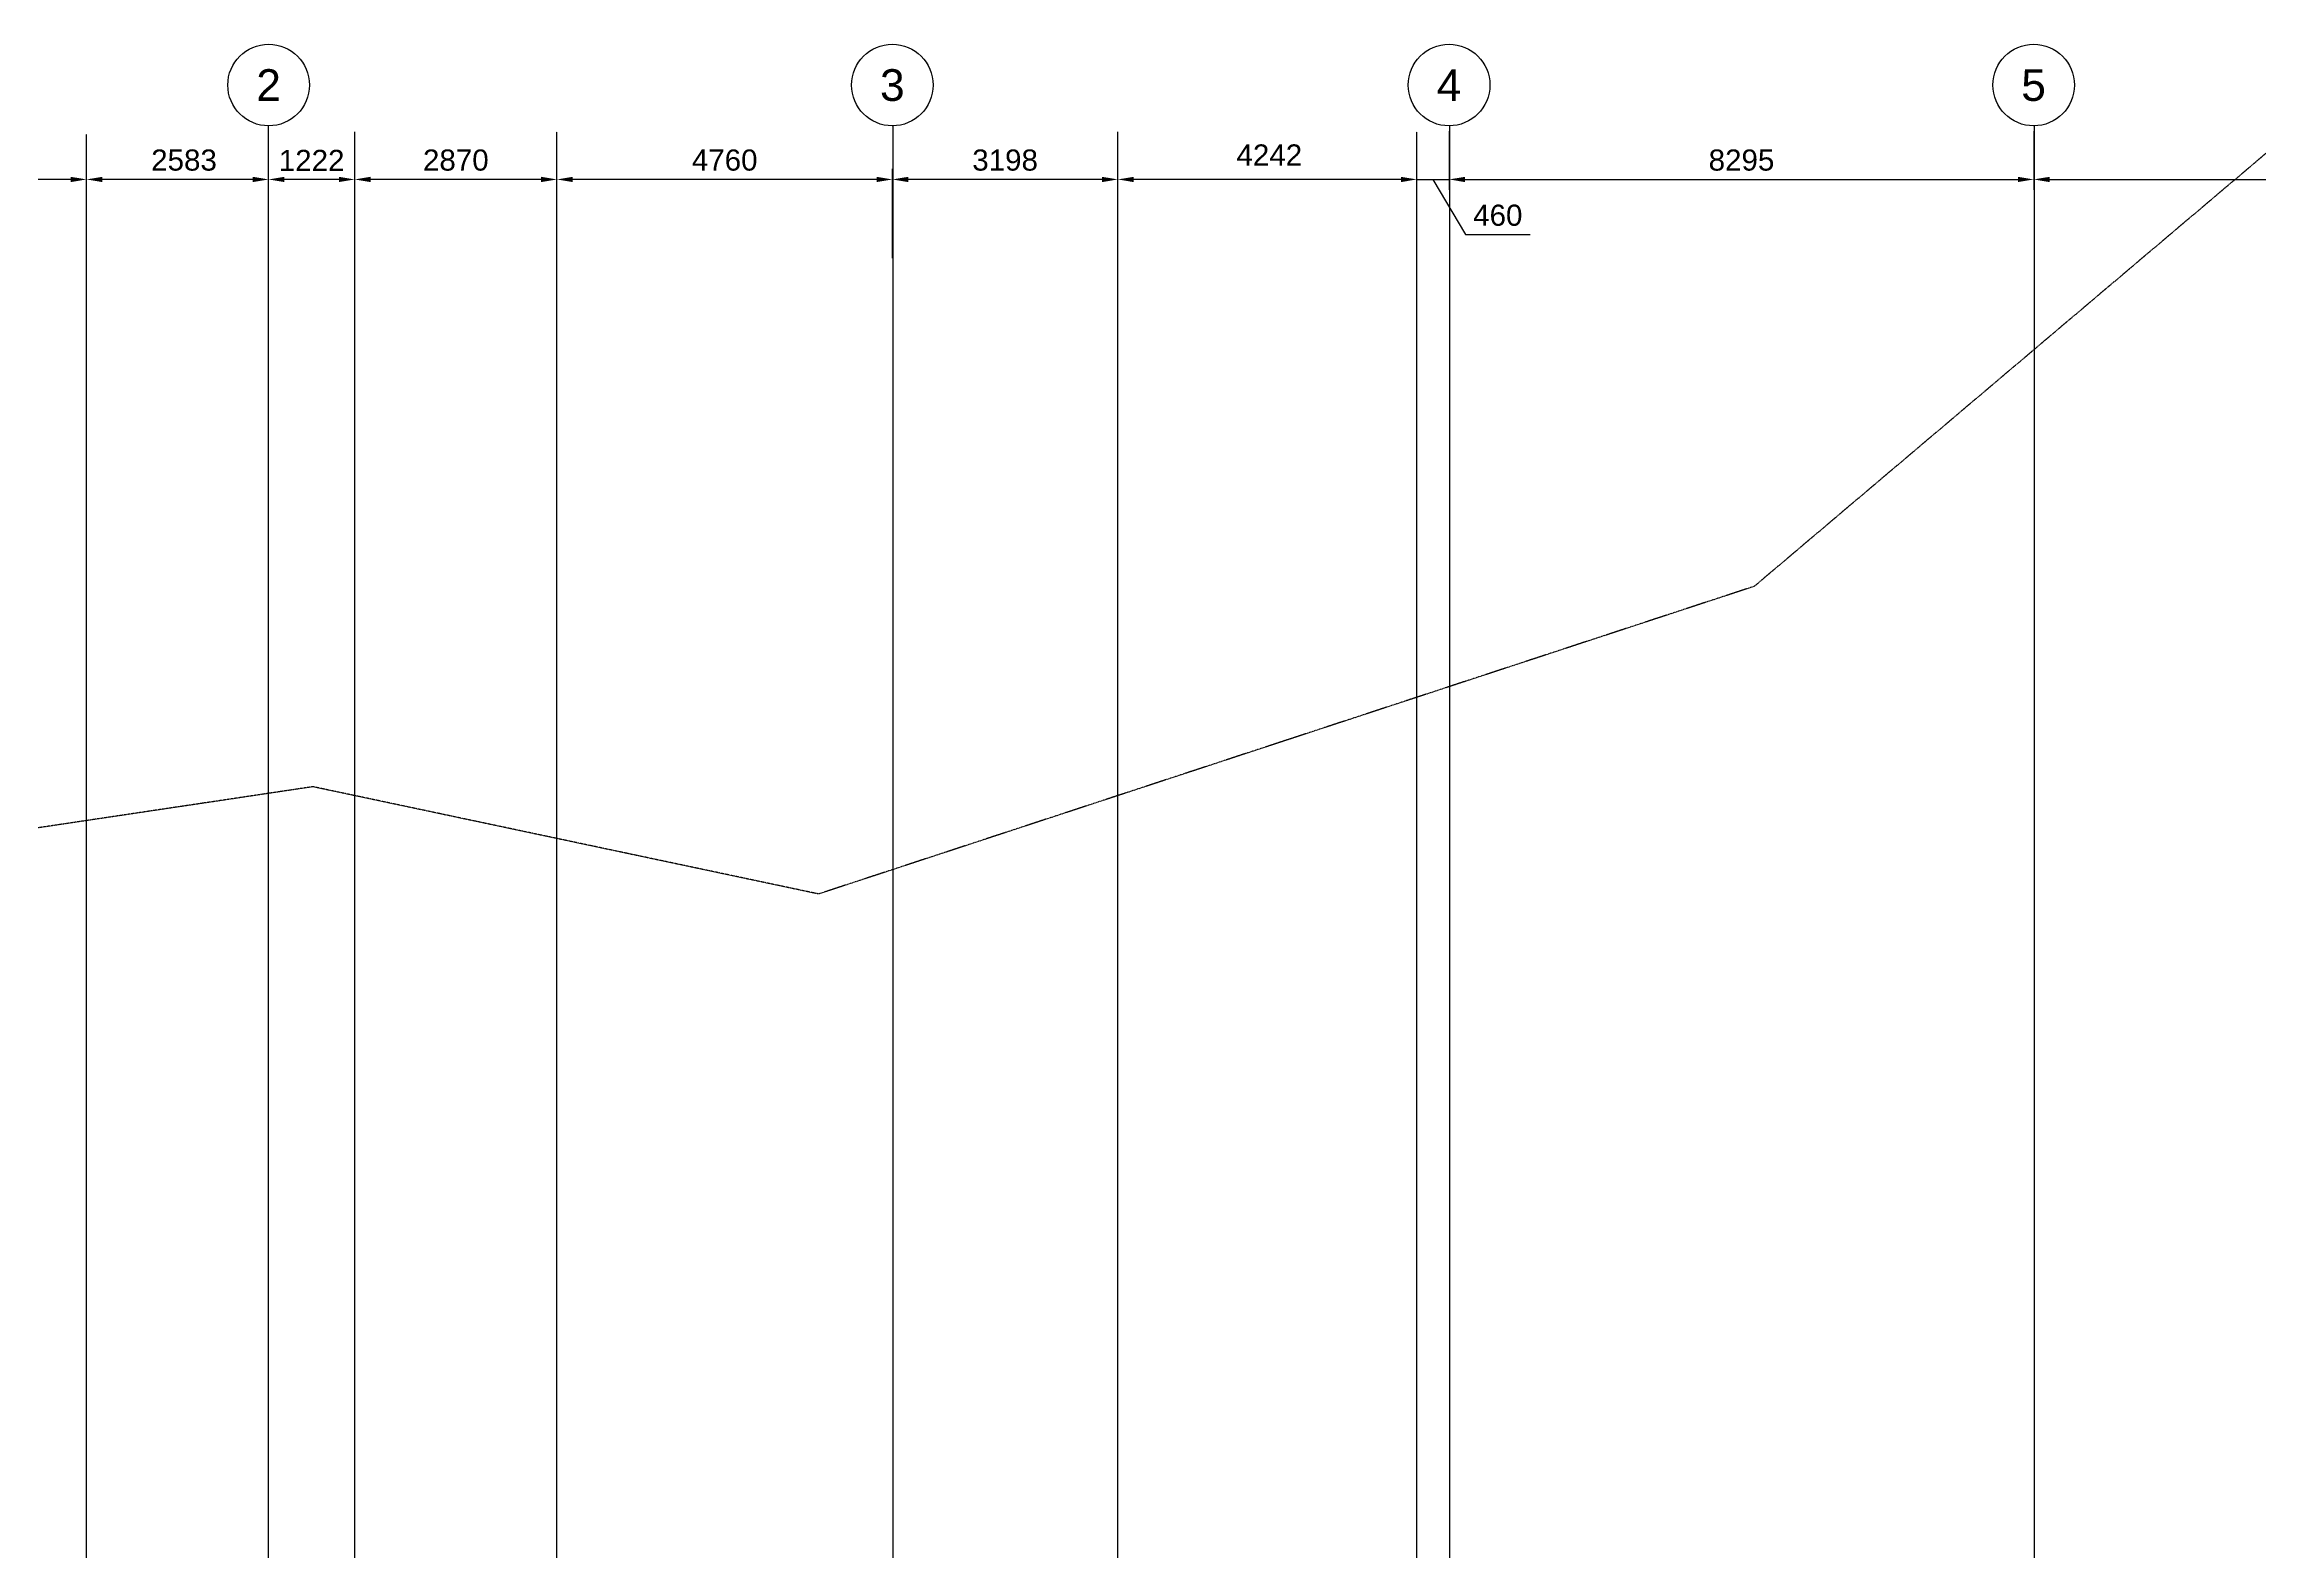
# Model space of a CAD drawing. Header units: millimetres. Extents: x 59135 to 3708801, y -250967 to 196121.
# Drawn here: x 3292196 to 3323631, y -558 to 20843 of the extents above; entities that cross this region are included whole.
import ezdxf
from ezdxf.enums import TextEntityAlignment as Align

# ---------------------------------------------------------------- set-up
doc = ezdxf.new("R2010")
doc.units = ezdxf.units.MM
doc.header["$LTSCALE"] = 5
doc.header["$PDMODE"] = 3
for name, pattern in [('CENTER2', [1.125, 0.75, -0.125, 0.125, -0.125]), ('DASHDOT', [1, 0.5, -0.25, 0, -0.25]), ('HIDDEN', [0.375, 0.25, -0.125]), ('PHANTOM2', [1.25, 0.625, -0.125, 0.125, -0.125, 0.125, -0.125])]:
    doc.linetypes.add(name, pattern=pattern)
doc.layers.get('Defpoints').update_dxf_attribs({"color": 251})
doc.layers.add('A-LINDERO', color=250, linetype='Continuous', plot=False)
for name, color, linetype in [('EE-5', 7, 'Continuous'), ('EE-COTAS', 1, 'Continuous'), ('EE-EJES', 8, 'DASHDOT'), ('EE-OCULTAS', 252, 'HIDDEN'), ('EE-TEXTO 1', 4, 'Continuous')]:
    doc.layers.add(name, color=color, linetype=linetype)
doc.styles.add('ARIAL EE', font='arial.ttf')
doc.dimstyles.new('EE 1_STANDAR', dxfattribs={"dimtxt": 2, "dimasz": 1.5, "dimexe": 1, "dimexo": 0.5, "dimgap": 0.8, "dimtad": 1, "dimdec": 0, "dimdsep": 46, "dimtxsty": 'ARIAL EE', "dimcen": 0.09, "dimclrd": 256, "dimclre": 256, "dimclrt": 2, "dimadec": 0, "dimazin": 0, "dimtfac": 1, "dimtdec": 0, "dimtofl": 0, "dimtmove": 1, "dimatfit": 2, "dimfxl": 1, "dimtolj": 1, "dimlwd": -1, "dimlwe": -1, "dimarcsym": 1})

# ---------------------------------------------------------------- blocks, each defined once
blk = doc.blocks.new('*D868')
at = {"layer": 'Defpoints', "color": 0, "transparency": 16777216}
for p in [(3312130, 19685), (3312130, 18924), (3311671, 18080)]:
    blk.add_point(p, dxfattribs=at)
at = {"layer": 'EE-COTAS', "transparency": 16777216}
for p, q in [((3312130, 19610), (3312130, 18774)), ((3311446, 18924), (3311221, 18924)), ((3311671, 18155), (3311671, 19074)), ((3311671, 18924), (3312130, 18924)), ((3311900, 18924), (3312364, 18141)), ((3312355, 18924), (3312580, 18924)), ((3312364, 18141), (3313277, 18141))]:
    blk.add_line(p, q, dxfattribs=at)
for points in [[(3311446, 18961), (3311446, 18886), (3311671, 18924)], [(3312355, 18961), (3312355, 18886), (3312130, 18924)]]:
    blk.add_solid(points, dxfattribs=at)
at = {"layer": 'EE-COTAS', "color": 2, "transparency": 16777216, "insert": (3312820, 18414), "char_height": 300, "attachment_point": 5, "style": 'ARIAL EE', "bg_fill": 3, "box_fill_scale": 1.1, "bg_fill_color": 256, "bg_fill_true_color": 13158600, "bg_fill_transparency": 0}
blk.add_mtext('\\A1;460', dxfattribs=at)
blk = doc.blocks.new('ITEM_1')
at = {"layer": 'EE-5'}
blk.add_circle((0, 0), 3.86, dxfattribs=at)
at = {"layer": 'EE-TEXTO 1', "style": 'ARIAL EE', "flags": 4}
blk.add_attdef('EJE', text='', height=3, dxfattribs=at).set_placement((0, 0), align=Align.MIDDLE_CENTER)
blk = doc.blocks.new('EJES ARQUITECTONICOS(10-12-2012)')
at = {"layer": 'EE-EJES', "linetype": 'CENTER2', "ltscale": 2.5}
for p, q in [((6160, -10556), (6160, 59255)), ((15017, 59255), (15017, -10556)), ((22917, 59255), (22917, -10556)), ((31211, 59255), (31211, -10556))]:
    blk.add_line(p, q, dxfattribs=at)
at = {"layer": 'EE-COTAS'}
ref = blk.add_blockref('ITEM_1', (6160, 59833), dxfattribs=dict(at, xscale=150, yscale=150, zscale=150, rotation=180))
ref.add_attrib('EJE', '2', dxfattribs={"layer": 'EE-TEXTO 1', "height": 450, "style": 'ARIAL EE', "flags": 4}).set_placement((6160, 59833), align=Align.MIDDLE_CENTER)
ref = blk.add_blockref('ITEM_1', (15010, 59833), dxfattribs=dict(at, xscale=150, yscale=150, zscale=150, rotation=180))
ref.add_attrib('EJE', '3', dxfattribs={"layer": 'EE-TEXTO 1', "height": 450, "style": 'ARIAL EE', "flags": 4}).set_placement((15010, 59833), align=Align.MIDDLE_CENTER)
ref = blk.add_blockref('ITEM_1', (22910, 59833), dxfattribs=dict(at, xscale=150, yscale=150, zscale=150, rotation=180))
ref.add_attrib('EJE', '4', dxfattribs={"layer": 'EE-TEXTO 1', "height": 450, "style": 'ARIAL EE', "flags": 4}).set_placement((22910, 59833), align=Align.MIDDLE_CENTER)
ref = blk.add_blockref('ITEM_1', (31205, 59833), dxfattribs=dict(at, xscale=150, yscale=150, zscale=150, rotation=180))
ref.add_attrib('EJE', '5', dxfattribs={"layer": 'EE-TEXTO 1', "height": 450, "style": 'ARIAL EE', "flags": 4}).set_placement((31204, 59833), align=Align.MIDDLE_CENTER)
blk = doc.blocks.new('*D869')
at = {"layer": 'Defpoints', "color": 0, "transparency": 16777216}
for p in [(3312130, 19685), (3320425, 19685), (3320425, 18924)]:
    blk.add_point(p, dxfattribs=at)
at = {"layer": 'EE-COTAS', "transparency": 16777216}
for p, q in [((3312130, 19610), (3312130, 18774)), ((3320425, 19610), (3320425, 18774)), ((3312355, 18924), (3320200, 18924))]:
    blk.add_line(p, q, dxfattribs=at)
for points in [[(3312355, 18961), (3312355, 18886), (3312130, 18924)], [(3320200, 18961), (3320200, 18886), (3320425, 18924)]]:
    blk.add_solid(points, dxfattribs=at)
at = {"layer": 'EE-COTAS', "color": 2, "transparency": 16777216, "insert": (3316278, 19197), "char_height": 300, "attachment_point": 5, "style": 'ARIAL EE', "bg_fill": 3, "box_fill_scale": 1.1, "bg_fill_color": 256, "bg_fill_true_color": 13158600, "bg_fill_transparency": 0}
blk.add_mtext('\\A1;8295', dxfattribs=at)
blk = doc.blocks.new('*D871')
at = {"layer": 'Defpoints', "color": 0, "transparency": 16777216}
for p in [(3320425, 19685), (3329130, 19685), (3329130, 18924)]:
    blk.add_point(p, dxfattribs=at)
at = {"layer": 'EE-COTAS', "transparency": 16777216}
for p, q in [((3320425, 19610), (3320425, 18774)), ((3329130, 19610), (3329130, 18774)), ((3320650, 18924), (3328905, 18924))]:
    blk.add_line(p, q, dxfattribs=at)
for points in [[(3320650, 18961), (3320650, 18886), (3320425, 18924)], [(3328905, 18961), (3328905, 18886), (3329130, 18924)]]:
    blk.add_solid(points, dxfattribs=at)
at = {"layer": 'EE-COTAS', "color": 2, "transparency": 16777216, "insert": (3324778, 19197), "char_height": 300, "attachment_point": 5, "style": 'ARIAL EE', "bg_fill": 3, "box_fill_scale": 1.1, "bg_fill_color": 256, "bg_fill_true_color": 13158600, "bg_fill_transparency": 0}
blk.add_mtext('\\A1;8705', dxfattribs=at)
blk = doc.blocks.new('*D875')
at = {"layer": 'Defpoints', "color": 0, "transparency": 16777216}
for p in [(3307429, 18924), (3311671, 18924), (3307429, 17605)]:
    blk.add_point(p, dxfattribs=at)
at = {"layer": 'EE-COTAS', "transparency": 16777216}
for p, q in [((3307429, 17680), (3307429, 19074)), ((3311446, 18924), (3307654, 18924)), ((3311671, 18999), (3311671, 19074))]:
    blk.add_line(p, q, dxfattribs=at)
for points in [[(3307654, 18961), (3307654, 18886), (3307429, 18924)], [(3311446, 18961), (3311446, 18886), (3311671, 18924)]]:
    blk.add_solid(points, dxfattribs=at)
at = {"layer": 'EE-COTAS', "color": 2, "transparency": 16777216, "insert": (3309578, 19271), "char_height": 300, "attachment_point": 5, "style": 'ARIAL EE', "bg_fill": 3, "box_fill_scale": 1.1, "bg_fill_color": 256, "bg_fill_true_color": 13158600, "bg_fill_transparency": 0}
blk.add_mtext('\\A1;4242', dxfattribs=at)
blk = doc.blocks.new('*D877')
at = {"layer": 'Defpoints', "color": 0, "transparency": 16777216}
for p in [(3304230, 18924), (3307429, 18924), (3304230, 17733)]:
    blk.add_point(p, dxfattribs=at)
at = {"layer": 'EE-COTAS', "transparency": 16777216}
for p, q in [((3304230, 17808), (3304230, 19074)), ((3307204, 18924), (3304455, 18924)), ((3307429, 18999), (3307429, 19074))]:
    blk.add_line(p, q, dxfattribs=at)
for points in [[(3304455, 18961), (3304455, 18886), (3304230, 18924)], [(3307204, 18961), (3307204, 18886), (3307429, 18924)]]:
    blk.add_solid(points, dxfattribs=at)
at = {"layer": 'EE-COTAS', "color": 2, "transparency": 16777216, "insert": (3305829, 19197), "char_height": 300, "attachment_point": 5, "style": 'ARIAL EE', "bg_fill": 3, "box_fill_scale": 1.1, "bg_fill_color": 256, "bg_fill_true_color": 13158600, "bg_fill_transparency": 0}
blk.add_mtext('\\A1;3198', dxfattribs=at)
blk = doc.blocks.new('*D878')
at = {"layer": 'Defpoints', "color": 0, "transparency": 16777216}
for p in [(3299470, 18924), (3299470, 17686), (3304230, 17733)]:
    blk.add_point(p, dxfattribs=at)
at = {"layer": 'EE-COTAS', "transparency": 16777216}
for p, q in [((3299470, 17761), (3299470, 19074)), ((3304005, 18924), (3299695, 18924)), ((3304230, 17808), (3304230, 19074))]:
    blk.add_line(p, q, dxfattribs=at)
for points in [[(3299695, 18961), (3299695, 18886), (3299470, 18924)], [(3304005, 18961), (3304005, 18886), (3304230, 18924)]]:
    blk.add_solid(points, dxfattribs=at)
at = {"layer": 'EE-COTAS', "color": 2, "transparency": 16777216, "insert": (3301850, 19197), "char_height": 300, "attachment_point": 5, "style": 'ARIAL EE', "bg_fill": 3, "box_fill_scale": 1.1, "bg_fill_color": 256, "bg_fill_true_color": 13158600, "bg_fill_transparency": 0}
blk.add_mtext('\\A1;4760', dxfattribs=at)
blk = doc.blocks.new('*D879')
at = {"layer": 'Defpoints', "color": 0, "transparency": 16777216}
for p in [(3296600, 18924), (3296600, 17639), (3299470, 17686)]:
    blk.add_point(p, dxfattribs=at)
at = {"layer": 'EE-COTAS', "transparency": 16777216}
for p, q in [((3296600, 17714), (3296600, 19074)), ((3299245, 18924), (3296825, 18924)), ((3299470, 17761), (3299470, 19074))]:
    blk.add_line(p, q, dxfattribs=at)
for points in [[(3296825, 18961), (3296825, 18886), (3296600, 18924)], [(3299245, 18961), (3299245, 18886), (3299470, 18924)]]:
    blk.add_solid(points, dxfattribs=at)
at = {"layer": 'EE-COTAS', "color": 2, "transparency": 16777216, "insert": (3298035, 19197), "char_height": 300, "attachment_point": 5, "style": 'ARIAL EE', "bg_fill": 3, "box_fill_scale": 1.1, "bg_fill_color": 256, "bg_fill_true_color": 13158600, "bg_fill_transparency": 0}
blk.add_mtext('\\A1;2870', dxfattribs=at)
blk = doc.blocks.new('*D880')
at = {"layer": 'Defpoints', "color": 0, "transparency": 16777216}
for p in [(3295378, 17725), (3296600, 17727)]:
    blk.add_point(p, dxfattribs=at)
at = {"layer": 'EE-COTAS', "transparency": 16777216}
for p, q in [((3295378, 17800), (3295378, 19074)), ((3296375, 18924), (3295603, 18924)), ((3296600, 17802), (3296600, 19074))]:
    blk.add_line(p, q, dxfattribs=at)
at = {"layer": 'EE-COTAS', "color": 2, "transparency": 16777216, "insert": (3295989, 19194), "char_height": 300, "attachment_point": 5, "style": 'ARIAL EE', "bg_fill": 3, "box_fill_scale": 1.1, "bg_fill_color": 256, "bg_fill_true_color": 13158600, "bg_fill_transparency": 0}
blk.add_mtext('\\A1;1222', dxfattribs=at)
at = {"layer": 'Defpoints', "color": 0, "transparency": 16777216}
blk.add_point((3295378, 18924), dxfattribs=at)
at = {"layer": 'EE-COTAS', "transparency": 16777216}
for points in [[(3295603, 18961), (3295603, 18886), (3295378, 18924)], [(3296375, 18961), (3296375, 18886), (3296600, 18924)]]:
    blk.add_solid(points, dxfattribs=at)
blk = doc.blocks.new('*D881')
at = {"layer": 'Defpoints', "color": 0, "transparency": 16777216}
for p in [(3292795, 18924), (3292795, 17800), (3295378, 17800)]:
    blk.add_point(p, dxfattribs=at)
at = {"layer": 'EE-COTAS', "transparency": 16777216}
for p, q in [((3292795, 17875), (3292795, 19074)), ((3295153, 18924), (3293020, 18924)), ((3295378, 17875), (3295378, 19074))]:
    blk.add_line(p, q, dxfattribs=at)
for points in [[(3293020, 18961), (3293020, 18886), (3292795, 18924)], [(3295153, 18961), (3295153, 18886), (3295378, 18924)]]:
    blk.add_solid(points, dxfattribs=at)
at = {"layer": 'EE-COTAS', "color": 2, "transparency": 16777216, "insert": (3294178, 19197), "char_height": 300, "attachment_point": 5, "style": 'ARIAL EE'}
blk.add_mtext('\\A1;2583', dxfattribs=at)
blk = doc.blocks.new('*D882')
at = {"layer": 'Defpoints', "color": 0, "transparency": 16777216}
for p in [(3280378, 18924), (3280378, 17875), (3292795, 17875)]:
    blk.add_point(p, dxfattribs=at)
at = {"layer": 'EE-COTAS', "transparency": 16777216}
for p, q in [((3280378, 17950), (3280378, 19074)), ((3292570, 18924), (3280603, 18924)), ((3292795, 17950), (3292795, 19074))]:
    blk.add_line(p, q, dxfattribs=at)
for points in [[(3280603, 18961), (3280603, 18886), (3280378, 18924)], [(3292570, 18961), (3292570, 18886), (3292795, 18924)]]:
    blk.add_solid(points, dxfattribs=at)
at = {"layer": 'EE-COTAS', "color": 2, "transparency": 16777216, "insert": (3286263, 19194), "char_height": 300, "attachment_point": 5, "style": 'ARIAL EE'}
blk.add_mtext('\\A1;12417', dxfattribs=at)

msp = doc.modelspace()

# ---------------------------------------------------------------- linework, layer by layer
at = {"layer": 'A-LINDERO', "linetype": 'PHANTOM2', "ltscale": 2}
msp.add_lwpolyline([(3324735.6, 20154.2), (3320597.5, 16650.7), (3316459.4, 13147.2), (3309820.6, 10963.4), (3303181.8, 8779.5), (3296006.7, 10301.9), (3289707.8, 9359.9), (3283409, 8417.9), (3278033.5, 5257.8), (3267606, -3907.3), (3261576, -11668.5), (3255546.1, -19429.7), (3248475.3, -31523.6), (3245515.8, -39819.7), (3242556.2, -48115.8), (3237898, -58190.2), (3290186.5, -58131.3), (3335189, -58089.8)], dxfattribs=at)
at = {"layer": 'EE-OCULTAS'}
for p, q in [((3292795.4, -10692.4), (3292795.4, 19568.4)), ((3296600.4, -7697.7), (3296600.4, 19597.9)), ((3299470.3, -18538.2), (3299470.3, 19597.9)), ((3307428.5, -10630.1), (3307428.5, 19597.9))]:
    msp.add_line(p, q, dxfattribs=at)

# ---------------------------------------------------------------- dimensions: what is measured, and where the dimension line sits
at = {"layer": 'EE-COTAS'}
dim = msp.add_linear_dim(base=(3280378.4, 18923.8), p1=(3292795.4, 17875.2), p2=(3280378.4, 17875.2), dimstyle='EE 1_STANDAR', dxfattribs=at)
dim.commit()
dim.dimension.update_dxf_attribs({"geometry": '*D882', "text_midpoint": (3286262.7, 18923.8), "dimtype": 160})

# ---------------------------------------------------------------- next in the draw order: dimensions: what is measured, and where the dimension line sits
dim = msp.add_linear_dim(base=(3312130.4, 18923.8), p1=(3311670.5, 18080.4), p2=(3312130.4, 19685.4), dimstyle='EE 1_STANDAR', override={"dimfxl": 0.0015, "dimtfill": 1}, dxfattribs=at)
dim.commit()
dim.dimension.update_dxf_attribs({"geometry": '*D868', "text_midpoint": (3312483.5, 18140.6), "dimtype": 160})

# ---------------------------------------------------------------- next in the draw order: linework, layer by layer
at = {"layer": 'EE-OCULTAS'}
msp.add_line((3311670.5, -19314), (3311670.5, 19597.9), dxfattribs=at)

# ---------------------------------------------------------------- next in the draw order: block references
at = {"layer": 'EE-EJES'}
msp.add_blockref('EJES ARQUITECTONICOS(10-12-2012)', (3289218.6, -39569.3), dxfattribs=at)

# ---------------------------------------------------------------- next in the draw order: dimensions: what is measured, and where the dimension line sits
at = {"layer": 'EE-COTAS'}
dim = msp.add_linear_dim(base=(3320425.1, 18923.8), p1=(3312130.4, 19685.4), p2=(3320425.1, 19685.4), dimstyle='EE 1_STANDAR', override={"dimfxl": 0.0015, "dimtfill": 1}, dxfattribs=at)
dim.commit()
dim.dimension.update_dxf_attribs({"geometry": '*D869', "text_midpoint": (3316277.8, 19197)})
dim = msp.add_linear_dim(base=(3307428.5, 18923.8), p1=(3311670.5, 18923.8), p2=(3307428.5, 17604.9), dimstyle='EE 1_STANDAR', override={"dimfxl": 0.0015, "dimtfill": 1}, dxfattribs=at)
dim.commit()
dim.dimension.update_dxf_attribs({"geometry": '*D875', "text_midpoint": (3309577.7, 19000), "dimtype": 160})

# ---------------------------------------------------------------- next in the draw order: dimensions: what is measured, and where the dimension line sits
for base, p1, p2, picture, middle in [((3329129.9, 18923.8), (3320425.1, 19685.4), (3329129.9, 19685.4), '*D871', (3324777.5, 19197)), ((3304230.4, 18923.8), (3307428.5, 18923.8), (3304230.4, 17732.8), '*D877', (3305829.5, 19197.1))]:
    dim = msp.add_linear_dim(base=base, p1=p1, p2=p2, dimstyle='EE 1_STANDAR', override={"dimfxl": 0.0015, "dimtfill": 1}, dxfattribs=at)
    dim.commit()
    dim.dimension.update_dxf_attribs({"geometry": picture, "text_midpoint": middle})

# ---------------------------------------------------------------- next in the draw order: dimensions: what is measured, and where the dimension line sits
dim = msp.add_linear_dim(base=(3299470.3, 18923.8), p1=(3304230.4, 17732.8), p2=(3299470.3, 17686), dimstyle='EE 1_STANDAR', override={"dimfxl": 0.0015, "dimtfill": 1}, dxfattribs=at)
dim.commit()
dim.dimension.update_dxf_attribs({"geometry": '*D878', "text_midpoint": (3301850.4, 19197)})

# ---------------------------------------------------------------- next in the draw order: dimensions: what is measured, and where the dimension line sits
dim = msp.add_linear_dim(base=(3296600.4, 18923.8), p1=(3299470.3, 17686), p2=(3296600.4, 17639.1), dimstyle='EE 1_STANDAR', override={"dimfxl": 0.0015, "dimtfill": 1}, dxfattribs=at)
dim.commit()
dim.dimension.update_dxf_attribs({"geometry": '*D879', "text_midpoint": (3298035.3, 19197)})

# ---------------------------------------------------------------- next in the draw order: dimensions: what is measured, and where the dimension line sits
dim = msp.add_linear_dim(base=(3295378.4, 18923.8), p1=(3296600.4, 17726.6), p2=(3295378.4, 17725.2), dimstyle='EE 1_STANDAR', override={"dimfxl": 0.0015, "dimtfill": 1}, dxfattribs=at)
dim.commit()
dim.dimension.update_dxf_attribs({"geometry": '*D880', "text_midpoint": (3295989.4, 18923.8), "dimtype": 160})

# ---------------------------------------------------------------- next in the draw order: dimensions: what is measured, and where the dimension line sits
dim = msp.add_linear_dim(base=(3292795.4, 18923.8), p1=(3295378.4, 17800.2), p2=(3292795.4, 17800.2), dimstyle='EE 1_STANDAR', dxfattribs=at)
dim.commit()
dim.dimension.update_dxf_attribs({"geometry": '*D881', "text_midpoint": (3294178.1, 18923.8), "dimtype": 160})

doc.saveas('drawing.dxf')
